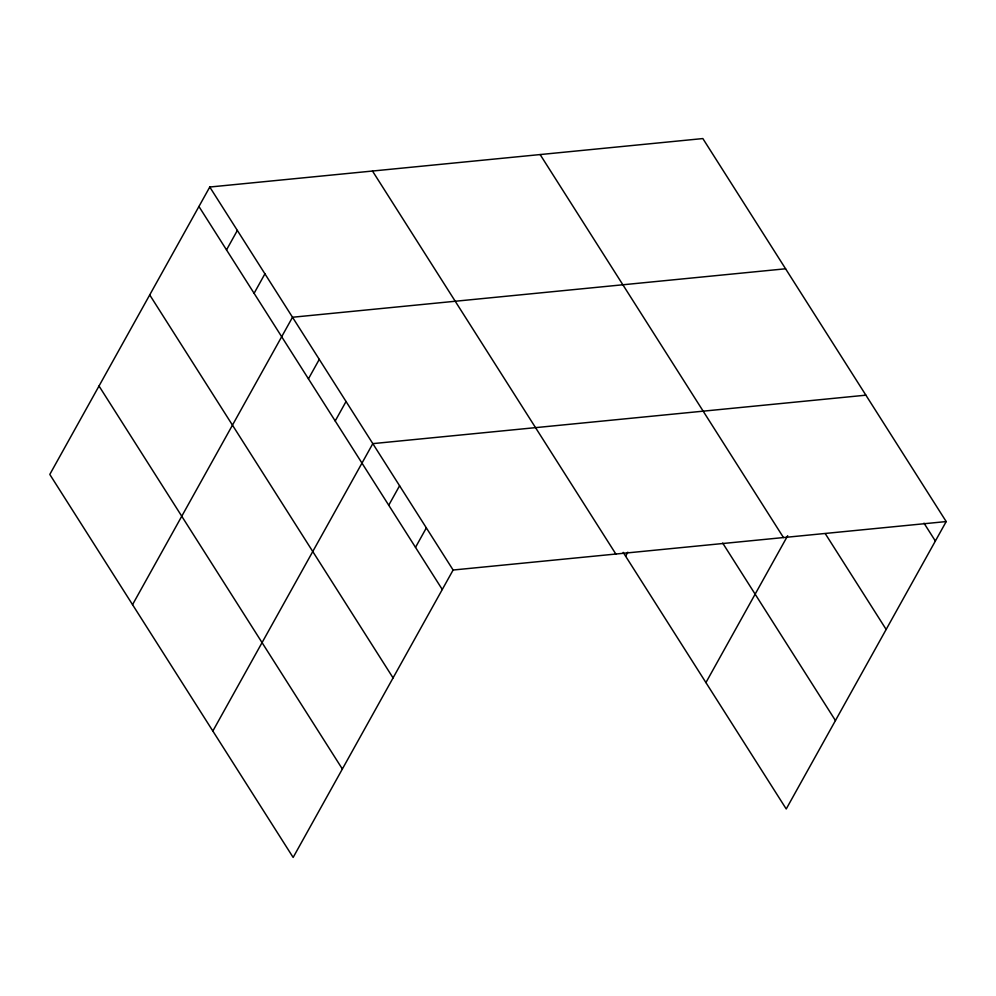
<?xml version="1.0" encoding="UTF-8"?>
<svg xmlns="http://www.w3.org/2000/svg" width="996" height="996" viewBox="0 0 996 996"><rect width="100%" height="100%" fill="white"/><g stroke="black" fill="none" stroke-linecap="round" stroke-linejoin="round"><path stroke-width="1.49" d="M209.77 187.024L49.8 474.432L293.148 857.432L453.118 570.023L946.2 521.568L702.852 138.569L209.77 187.024L453.118 570.023M226.515 249.909L237.347 230.437M254.092 293.31L264.924 273.838M132.543 604.659L292.513 317.251L785.595 268.783M308.436 378.841L319.28 359.369M335.204 420.972L346.048 401.5M212.845 731.039L372.815 443.631L865.898 395.175M388.739 505.233L399.583 485.762M415.506 547.364L426.35 527.892M625.625 556.191L627.854 552.182M705.927 682.584L787.687 535.699M946.2 521.568L786.23 808.976L623.185 552.369M924.002 523.161L935.369 541.027M825.311 533.707L886.154 629.447M540.131 154.567L783.479 537.554M722.698 543.094L835.445 720.556M372.492 171.038L615.839 554.025M198.939 206.496L442.274 589.495M149.724 294.916L393.071 677.915M99.015 386.012L342.363 769.012"/></g></svg>
